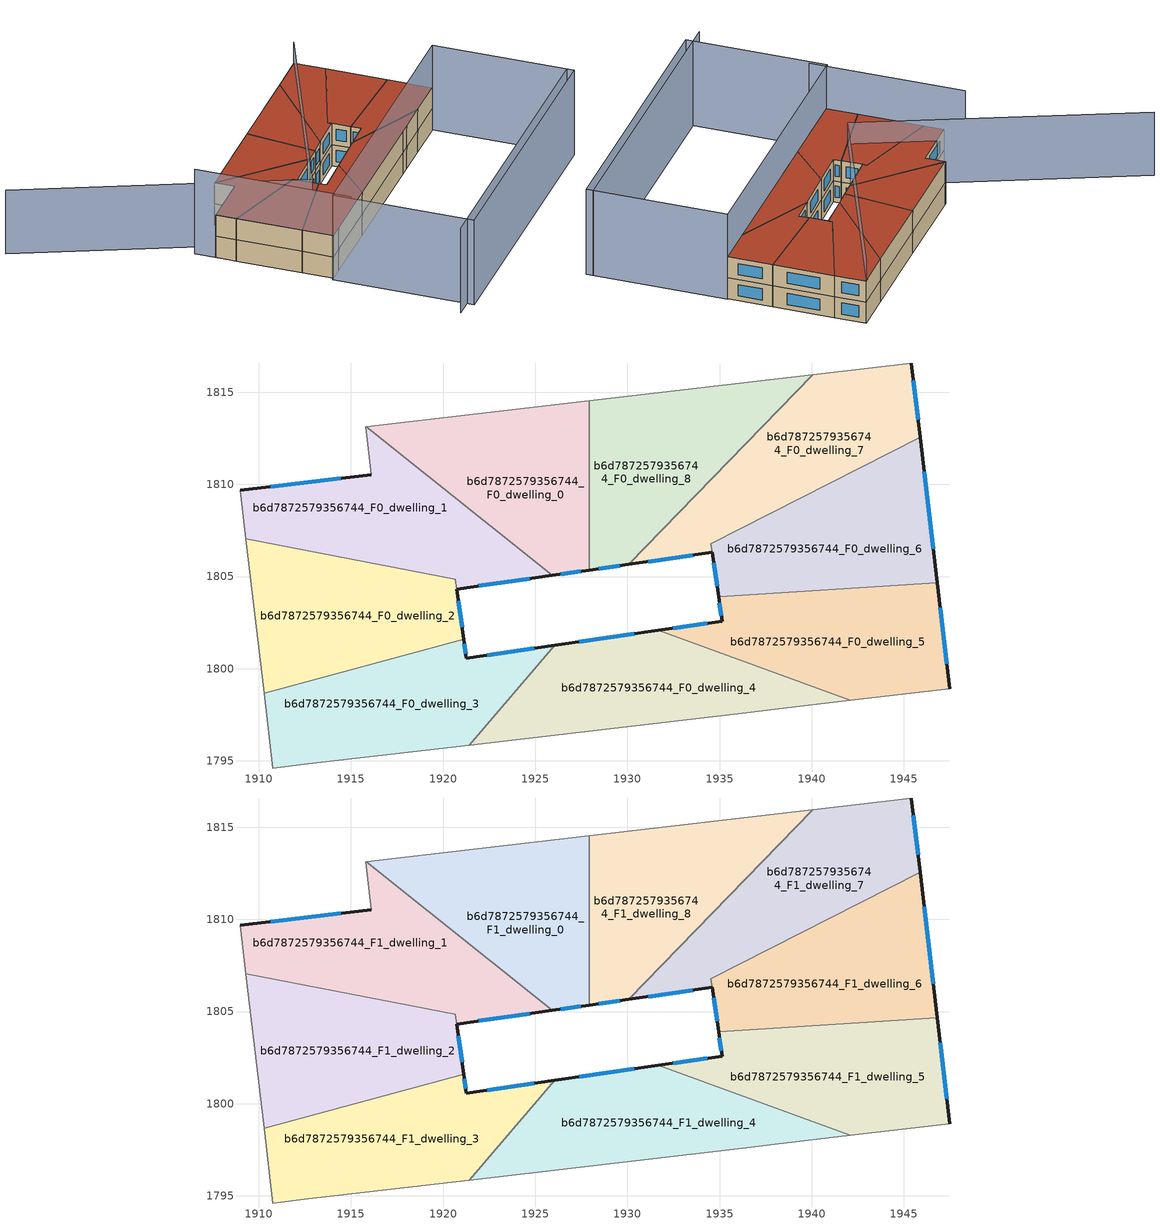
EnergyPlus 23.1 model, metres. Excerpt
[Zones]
b6d7872579356744_F0_dwelling_0
 floor ground (EU_floor_Construction): 1927.93,1814.54 1927.93,1805.35 1925.91,1805.06 1915.84,1813.12 z0
 wall outside (EU_wall_Construction): 1925.91,1805.06 1927.93,1805.35 z0:3
 wall adiabatic (EU_wall_Construction): 1927.93,1814.54 1915.84,1813.12 z0:3
 wall to b6d7872579356744_F0_dwelling_1 (EU_wall_Construction): 1915.84,1813.12 1925.91,1805.06 z0:3
 wall to b6d7872579356744_F0_dwelling_8 (EU_wall_Construction): 1927.93,1805.35 1927.93,1814.54 z0:3
 window (EU_Window_Construction): 1926.39,1805.13 1927.46,1805.28 z0.7:2.3
b6d7872579356744_F0_dwelling_1
 floor ground (EU_floor_Construction): 1925.91,1805.06 1920.73,1804.32 1920.65,1804.85 1909.31,1807.04 1909,1809.68 1916.11,1810.51 1915.8,1813.11 1915.84,1813.12 z0
 wall outside (EU_wall_Construction): 1916.11,1810.51 1909,1809.68 / 1920.73,1804.32 1925.91,1805.06 z0:3
 wall adiabatic (EU_wall_Construction): 1909,1809.68 1909.31,1807.04 / 1915.84,1813.12 1915.8,1813.11 1916.11,1810.51 z0:3
 wall to b6d7872579356744_F0_dwelling_2 (EU_wall_Construction): 1920.66,1804.85 1920.73,1804.32 / 1909.31,1807.04 1920.65,1804.85 z0:3
 window (EU_Window_Construction): 1914.44,1810.32 1910.67,1809.88 / 1921.95,1804.49 1924.7,1804.89 z0.7:2.3
b6d7872579356744_F0_dwelling_2
 floor ground (EU_floor_Construction): 1920.65,1804.85 1921.12,1801.6 1910.29,1798.67 1909.31,1807.04 z0
 wall outside (EU_wall_Construction): 1921.12,1801.6 1920.73,1804.31 z0:3
 wall adiabatic (EU_wall_Construction): 1909.31,1807.04 1910.29,1798.67 z0:3
 wall to b6d7872579356744_F0_dwelling_3 (EU_wall_Construction): 1910.29,1798.67 1921.12,1801.6 z0:3
 window (EU_Window_Construction): 1921.03,1802.24 1920.83,1803.68 z0.7:2.3
b6d7872579356744_F0_dwelling_3
 floor ground (EU_floor_Construction): 1926.07,1801.27 1921.43,1795.86 1912.68,1794.83 1910.77,1794.61 1910.29,1798.67 1921.12,1801.6 1921.27,1800.58 z0
 wall outside (EU_wall_Construction): 1926.07,1801.27 1921.27,1800.58 1921.12,1801.6 z0:3
 wall adiabatic (EU_wall_Construction): 1910.29,1798.67 1910.77,1794.61 1912.68,1794.83 1921.43,1795.86 z0:3
 wall to b6d7872579356744_F0_dwelling_4 (EU_wall_Construction): 1921.43,1795.86 1926.07,1801.27 z0:3
 window (EU_Window_Construction): 1921.24,1800.82 1921.16,1801.36 / 1924.94,1801.11 1922.4,1800.74 z0.7:2.3
b6d7872579356744_F0_dwelling_4
 floor ground (EU_floor_Construction): 1942.1,1798.28 1938,1797.8 1936.48,1797.62 1921.43,1795.86 1926.07,1801.27 1931.69,1802.08 z0
 wall outside (EU_wall_Construction): 1931.69,1802.08 1926.07,1801.27 z0:3
 wall adiabatic (EU_wall_Construction): 1921.43,1795.86 1936.48,1797.62 1938,1797.8 1942.1,1798.28 z0:3
 wall to b6d7872579356744_F0_dwelling_5 (EU_wall_Construction): 1942.1,1798.27 1931.69,1802.08 z0:3
 window (EU_Window_Construction): 1930.37,1801.89 1927.39,1801.46 z0.7:2.3
b6d7872579356744_F0_dwelling_5
 floor ground (EU_floor_Construction): 1946.81,1804.66 1947.49,1798.91 1942.1,1798.28 1931.69,1802.08 1935.14,1802.57 1934.95,1803.89 z0
 wall outside (EU_wall_Construction): 1934.95,1803.89 1935.14,1802.57 1931.69,1802.08 / 1947.49,1798.91 1946.81,1804.66 z0:3
 wall adiabatic (EU_wall_Construction): 1942.1,1798.28 1947.49,1798.91 z0:3
 wall to b6d7872579356744_F0_dwelling_6 (EU_wall_Construction): 1946.81,1804.66 1934.95,1803.89 z0:3
 window (EU_Window_Construction): 1934.33,1802.45 1932.5,1802.19 / 1934.99,1803.58 1935.1,1802.88 / 1947.33,1800.26 1946.97,1803.31 z0.7:2.3
b6d7872579356744_F0_dwelling_6
 floor ground (EU_floor_Construction): 1945.88,1812.55 1946.81,1804.66 1934.95,1803.89 1934.52,1806.79 z0
 wall outside (EU_wall_Construction): 1946.81,1804.66 1945.88,1812.55 / 1934.59,1806.3 1934.95,1803.89 z0:3
 wall to b6d7872579356744_F0_dwelling_7 (EU_wall_Construction): 1934.52,1806.79 1934.59,1806.31 / 1945.88,1812.55 1934.53,1806.79 z0:3
 window (EU_Window_Construction): 1946.59,1806.51 1946.1,1810.69 / 1934.68,1805.74 1934.86,1804.46 z0.7:2.3
b6d7872579356744_F0_dwelling_7
 floor ground (EU_floor_Construction): 1945.41,1816.58 1945.88,1812.55 1934.52,1806.79 1934.59,1806.31 1930.08,1805.66 1940.05,1815.96 z0
 wall outside (EU_wall_Construction): 1945.88,1812.55 1945.41,1816.58 / 1930.08,1805.66 1934.59,1806.31 z0:3
 wall adiabatic (EU_wall_Construction): 1945.41,1816.58 1940.05,1815.96 z0:3
 wall to b6d7872579356744_F0_dwelling_8 (EU_wall_Construction): 1940.05,1815.96 1930.08,1805.66 z0:3
 window (EU_Window_Construction): 1945.77,1813.49 1945.52,1815.64 / 1931.14,1805.81 1933.53,1806.16 z0.7:2.3
b6d7872579356744_F0_dwelling_8
 floor ground (EU_floor_Construction): 1940.05,1815.96 1930.08,1805.66 1927.93,1805.35 1927.93,1814.54 z0
 wall outside (EU_wall_Construction): 1927.93,1805.35 1930.08,1805.66 z0:3
 wall adiabatic (EU_wall_Construction): 1940.05,1815.96 1927.93,1814.54 z0:3
 window (EU_Window_Construction): 1928.44,1805.43 1929.58,1805.59 z0.7:2.3
b6d7872579356744_F1_dwelling_0
 floor to b6d7872579356744_F0_dwelling_0 (EU_floor_Construction): 1927.93,1814.54 1927.93,1805.35 1925.91,1805.06 1915.84,1813.12 z3
 wall outside (EU_wall_Construction): 1925.91,1805.06 1927.93,1805.35 z3:6
 wall adiabatic (EU_wall_Construction): 1927.93,1814.54 1915.84,1813.12 z3:6
 wall to b6d7872579356744_F1_dwelling_1 (EU_wall_Construction): 1915.84,1813.12 1925.91,1805.06 z3:6
 wall to b6d7872579356744_F1_dwelling_8 (EU_wall_Construction): 1927.93,1805.35 1927.93,1814.54 z3:6
 window (EU_Window_Construction): 1926.39,1805.13 1927.46,1805.28 z3.7:5.3
 roof outside (EU_roof_Construction): 1927.93,1805.35 1927.93,1814.54 1915.84,1813.12 1925.91,1805.06 z6
b6d7872579356744_F1_dwelling_1
 floor to b6d7872579356744_F0_dwelling_1 (EU_floor_Construction): 1925.91,1805.06 1920.73,1804.32 1920.65,1804.85 1909.31,1807.04 1909,1809.68 1916.11,1810.51 1915.8,1813.11 1915.84,1813.12 z3
 wall outside (EU_wall_Construction): 1916.11,1810.51 1909,1809.68 / 1920.73,1804.32 1925.91,1805.06 z3:6
 wall adiabatic (EU_wall_Construction): 1909,1809.68 1909.31,1807.04 / 1915.84,1813.12 1915.8,1813.11 1916.11,1810.51 z3:6
 wall to b6d7872579356744_F1_dwelling_2 (EU_wall_Construction): 1920.66,1804.85 1920.73,1804.32 / 1909.31,1807.04 1920.65,1804.85 z3:6
 window (EU_Window_Construction): 1914.44,1810.32 1910.67,1809.88 / 1921.95,1804.49 1924.7,1804.89 z3.7:5.3
 roof outside (EU_roof_Construction): 1925.91,1805.06 1915.84,1813.12 1915.8,1813.11 1916.11,1810.51 1909,1809.68 1909.31,1807.04 1920.65,1804.85 1920.73,1804.32 z6
b6d7872579356744_F1_dwelling_2
 floor to b6d7872579356744_F0_dwelling_2 (EU_floor_Construction): 1920.65,1804.85 1921.12,1801.6 1910.29,1798.67 1909.31,1807.04 z3
 wall outside (EU_wall_Construction): 1921.12,1801.6 1920.73,1804.31 z3:6
 wall adiabatic (EU_wall_Construction): 1909.31,1807.04 1910.29,1798.67 z3:6
 wall to b6d7872579356744_F1_dwelling_3 (EU_wall_Construction): 1910.29,1798.67 1921.12,1801.6 z3:6
 window (EU_Window_Construction): 1921.03,1802.24 1920.83,1803.68 z3.7:5.3
 roof outside (EU_roof_Construction): 1921.12,1801.6 1920.65,1804.85 1909.31,1807.04 1910.29,1798.67 z6
b6d7872579356744_F1_dwelling_3
 floor to b6d7872579356744_F0_dwelling_3 (EU_floor_Construction): 1926.07,1801.27 1921.43,1795.86 1912.68,1794.83 1910.77,1794.61 1910.29,1798.67 1921.12,1801.6 1921.27,1800.58 z3
 wall outside (EU_wall_Construction): 1926.07,1801.27 1921.27,1800.58 1921.12,1801.6 z3:6
 wall adiabatic (EU_wall_Construction): 1910.29,1798.67 1910.77,1794.61 1912.68,1794.83 1921.43,1795.86 z3:6
 wall to b6d7872579356744_F1_dwelling_4 (EU_wall_Construction): 1921.43,1795.86 1926.07,1801.27 z3:6
 window (EU_Window_Construction): 1921.24,1800.82 1921.16,1801.36 / 1924.94,1801.11 1922.4,1800.74 z3.7:5.3
 roof outside (EU_roof_Construction): 1921.43,1795.86 1926.07,1801.27 1921.27,1800.58 1921.12,1801.6 1910.29,1798.67 1910.77,1794.61 1912.68,1794.83 z6
b6d7872579356744_F1_dwelling_4
 floor to b6d7872579356744_F0_dwelling_4 (EU_floor_Construction): 1942.1,1798.28 1938,1797.8 1936.48,1797.62 1921.43,1795.86 1926.07,1801.27 1931.69,1802.08 z3
 wall outside (EU_wall_Construction): 1931.69,1802.08 1926.07,1801.27 z3:6
 wall adiabatic (EU_wall_Construction): 1921.43,1795.86 1936.48,1797.62 1938,1797.8 1942.1,1798.28 z3:6
 wall to b6d7872579356744_F1_dwelling_5 (EU_wall_Construction): 1942.1,1798.27 1931.69,1802.08 z3:6
 window (EU_Window_Construction): 1930.37,1801.89 1927.39,1801.46 z3.7:5.3
 roof outside (EU_roof_Construction): 1942.1,1798.28 1931.69,1802.08 1926.07,1801.27 1921.43,1795.86 1936.48,1797.62 1938,1797.8 z6
b6d7872579356744_F1_dwelling_5
 floor to b6d7872579356744_F0_dwelling_5 (EU_floor_Construction): 1946.81,1804.66 1947.49,1798.91 1942.1,1798.28 1931.69,1802.08 1935.14,1802.57 1934.95,1803.89 z3
 wall outside (EU_wall_Construction): 1934.95,1803.89 1935.14,1802.57 1931.69,1802.08 / 1947.49,1798.91 1946.81,1804.66 z3:6
 wall adiabatic (EU_wall_Construction): 1942.1,1798.28 1947.49,1798.91 z3:6
 wall to b6d7872579356744_F1_dwelling_6 (EU_wall_Construction): 1946.81,1804.66 1934.95,1803.89 z3:6
 window (EU_Window_Construction): 1934.33,1802.45 1932.5,1802.19 / 1934.99,1803.58 1935.1,1802.88 / 1947.33,1800.26 1946.97,1803.31 z3.7:5.3
 roof outside (EU_roof_Construction): 1947.49,1798.91 1946.81,1804.66 1934.95,1803.89 1935.14,1802.57 1931.69,1802.08 1942.1,1798.28 z6
b6d7872579356744_F1_dwelling_6
 floor to b6d7872579356744_F0_dwelling_6 (EU_floor_Construction): 1945.88,1812.55 1946.81,1804.66 1934.95,1803.89 1934.53,1806.79 z3
 wall outside (EU_wall_Construction): 1946.81,1804.66 1945.88,1812.55 / 1934.59,1806.3 1934.95,1803.89 z3:6
 wall to b6d7872579356744_F1_dwelling_7 (EU_wall_Construction): 1934.52,1806.79 1934.59,1806.31 / 1945.88,1812.55 1934.53,1806.79 z3:6
 window (EU_Window_Construction): 1946.59,1806.51 1946.1,1810.69 / 1934.68,1805.74 1934.86,1804.46 z3.7:5.3
 roof outside (EU_roof_Construction): 1946.81,1804.66 1945.88,1812.55 1934.53,1806.79 1934.95,1803.89 z6
b6d7872579356744_F1_dwelling_7
 floor to b6d7872579356744_F0_dwelling_7 (EU_floor_Construction): 1945.4,1816.58 1945.88,1812.55 1934.52,1806.79 1934.59,1806.31 1930.08,1805.66 1940.05,1815.96 z3
 wall outside (EU_wall_Construction): 1945.88,1812.55 1945.41,1816.58 / 1930.08,1805.66 1934.59,1806.31 z3:6
 wall adiabatic (EU_wall_Construction): 1945.41,1816.58 1940.05,1815.96 z3:6
 wall to b6d7872579356744_F1_dwelling_8 (EU_wall_Construction): 1940.05,1815.96 1930.08,1805.66 z3:6
 window (EU_Window_Construction): 1945.77,1813.49 1945.52,1815.64 / 1931.14,1805.81 1933.53,1806.16 z3.7:5.3
 roof outside (EU_roof_Construction): 1945.88,1812.55 1945.41,1816.58 1940.05,1815.96 1930.08,1805.66 1934.59,1806.31 1934.52,1806.79 z6
b6d7872579356744_F1_dwelling_8
 floor to b6d7872579356744_F0_dwelling_8 (EU_floor_Construction): 1940.05,1815.96 1930.08,1805.66 1927.93,1805.35 1927.93,1814.54 z3
 wall outside (EU_wall_Construction): 1927.93,1805.35 1930.08,1805.66 z3:6
 wall adiabatic (EU_wall_Construction): 1940.05,1815.96 1927.93,1814.54 z3:6
 window (EU_Window_Construction): 1928.44,1805.43 1929.58,1805.59 z3.7:5.3
 roof outside (EU_roof_Construction): 1930.08,1805.66 1940.05,1815.96 1927.93,1814.54 1927.93,1805.35 z6
shading: 1908.7,1812.35 1911.03,1792.45 / 1910.08,1777.14 1949.51,1781.79 / 1910.4,1794.56 1947.5,1798.91 / 1947.5,1798.91 1949.62,1780.83 / 1949.62,1780.83 1912.52,1776.48 / 1912.52,1776.48 1910.4,1794.56 z0:12; 1945.4,1816.58 1917.22,1800.6 / 1917.22,1800.6 1898.8,1833.08 z0:9
[Building]
EU S2 Campaign: North Axis=0; Terrain=City; Solar Distribution=FullExterior
[Site:Location]
Budapest.Ferenc.Liszt.Intl.AP: Latitude=47.437; Longitude=19.256; Time Zone=1; Elevation=185
[SizingPeriod:WeatherFileDays]
AnnualSizingPeriod: Begin Month=1; Begin Day of Month=1; End Month=12; End Day of Month=31; Day of Week for Start Day=Monday; Use Weather File Daylight Saving Period=No; Use Weather File Rain and Snow Indicators=No
[MATERIAL]
EU_InternalMass_Material: Roughness=MediumRough; Thickness=0.1; Conductivity=1; Density=1800; Specific Heat=900; Thermal Absorptance=0.9; Solar Absorptance=0.7; Visible Absorptance=0.7
[MATERIAL:NOMASS] Roughness=MediumRough; Thermal Absorptance=0.9; Solar Absorptance=0.7; Visible Absorptance=0.7
Name | Thermal Resistance
EU_wall_NoMass | 0.832559
EU_roof_NoMass | 1.39638
EU_floor_NoMass | 0.872794
[WINDOWMATERIAL:SIMPLEGLAZINGSYSTEM]
EU_Window_SimpleGlazing: UFactor=2.79869; Solar Heat Gain Coefficient=0.75; Visible Transmittance=0.75
[CONSTRUCTION]
EU_wall_Construction: EU_wall_NoMass
EU_roof_Construction: EU_roof_NoMass
EU_floor_Construction: EU_floor_NoMass
EU_Window_Construction: EU_Window_SimpleGlazing
EU_InternalMass_Construction: EU_InternalMass_Material
[ZONE] Type=1; Multiplier=1; Ceiling Height=autocalculate; Floor Area=autocalculate; Part of Total Floor Area=Yes
Name | Volume
b6d7872579356744_F0_dwelling_0; b6d7872579356744_F1_dwelling_0 | 195.391
b6d7872579356744_F0_dwelling_1; b6d7872579356744_F1_dwelling_1 | 196.668
b6d7872579356744_F0_dwelling_2; b6d7872579356744_F1_dwelling_2 | 194.139
b6d7872579356744_F0_dwelling_3; b6d7872579356744_F1_dwelling_3; b6d7872579356744_F1_dwelling_4 | 195.383
b6d7872579356744_F0_dwelling_4 | 195.382
b6d7872579356744_F0_dwelling_5 | 195.409
b6d7872579356744_F1_dwelling_5 | 195.41
b6d7872579356744_F0_dwelling_6 | 194.372
b6d7872579356744_F1_dwelling_6 | 194.339
b6d7872579356744_F0_dwelling_7; b6d7872579356744_F1_dwelling_7 | 196.397
b6d7872579356744_F0_dwelling_8; b6d7872579356744_F1_dwelling_8 | 195.396
[INTERNALMASS] Construction=EU_InternalMass_Construction
Name | Zone or ZoneList | Surface Area
b6d7872579356744_F0_dwelling_0_EU_InternalMass | b6d7872579356744_F0_dwelling_0 | 65.1304
b6d7872579356744_F0_dwelling_1_EU_InternalMass | b6d7872579356744_F0_dwelling_1 | 65.5569
b6d7872579356744_F0_dwelling_2_EU_InternalMass | b6d7872579356744_F0_dwelling_2 | 64.7143
b6d7872579356744_F0_dwelling_3_EU_InternalMass | b6d7872579356744_F0_dwelling_3 | 65.1276
b6d7872579356744_F0_dwelling_4_EU_InternalMass | b6d7872579356744_F0_dwelling_4 | 65.1276
b6d7872579356744_F0_dwelling_5_EU_InternalMass | b6d7872579356744_F0_dwelling_5 | 65.1366
b6d7872579356744_F0_dwelling_6_EU_InternalMass | b6d7872579356744_F0_dwelling_6 | 64.7871
b6d7872579356744_F0_dwelling_7_EU_InternalMass | b6d7872579356744_F0_dwelling_7 | 65.4649
b6d7872579356744_F0_dwelling_8_EU_InternalMass | b6d7872579356744_F0_dwelling_8 | 65.1318
b6d7872579356744_F1_dwelling_0_EU_InternalMass | b6d7872579356744_F1_dwelling_0 | 65.1304
b6d7872579356744_F1_dwelling_1_EU_InternalMass | b6d7872579356744_F1_dwelling_1 | 65.5569
b6d7872579356744_F1_dwelling_2_EU_InternalMass | b6d7872579356744_F1_dwelling_2 | 64.7143
b6d7872579356744_F1_dwelling_3_EU_InternalMass | b6d7872579356744_F1_dwelling_3 | 65.1276
b6d7872579356744_F1_dwelling_4_EU_InternalMass | b6d7872579356744_F1_dwelling_4 | 65.1276
b6d7872579356744_F1_dwelling_5_EU_InternalMass | b6d7872579356744_F1_dwelling_5 | 65.1366
b6d7872579356744_F1_dwelling_6_EU_InternalMass | b6d7872579356744_F1_dwelling_6 | 64.7871
b6d7872579356744_F1_dwelling_7_EU_InternalMass | b6d7872579356744_F1_dwelling_7 | 65.4649
b6d7872579356744_F1_dwelling_8_EU_InternalMass | b6d7872579356744_F1_dwelling_8 | 65.1318
[OTHEREQUIPMENT] Fuel Type=Electricity; Design Level Calculation Method=Watts/Area; Power per Zone Floor Area=1; Fraction Latent=0; Fraction Radiant=0; Fraction Lost=0; Carbon Dioxide Generation Rate=0; EndUse Subcategory=EU_Step8_InternalGains
Name | Zone or ZoneList or Space or SpaceList | Schedule
EU_Step8_InternalGain_b6d7872579356744_F0_dwelling_0_f000 | b6d7872579356744_F0_dwelling_0 | EU_Step8_GainSchedule_b6d7872579356744_F0_dwelling_0_f000
EU_Step8_InternalGain_b6d7872579356744_F0_dwelling_1_f000 | b6d7872579356744_F0_dwelling_1 | EU_Step8_GainSchedule_b6d7872579356744_F0_dwelling_1_f000
EU_Step8_InternalGain_b6d7872579356744_F0_dwelling_2_f000 | b6d7872579356744_F0_dwelling_2 | EU_Step8_GainSchedule_b6d7872579356744_F0_dwelling_2_f000
EU_Step8_InternalGain_b6d7872579356744_F0_dwelling_3_f000 | b6d7872579356744_F0_dwelling_3 | EU_Step8_GainSchedule_b6d7872579356744_F0_dwelling_3_f000
EU_Step8_InternalGain_b6d7872579356744_F0_dwelling_4_f000 | b6d7872579356744_F0_dwelling_4 | EU_Step8_GainSchedule_b6d7872579356744_F0_dwelling_4_f000
EU_Step8_InternalGain_b6d7872579356744_F0_dwelling_5_f000 | b6d7872579356744_F0_dwelling_5 | EU_Step8_GainSchedule_b6d7872579356744_F0_dwelling_5_f000
EU_Step8_InternalGain_b6d7872579356744_F0_dwelling_6_f000 | b6d7872579356744_F0_dwelling_6 | EU_Step8_GainSchedule_b6d7872579356744_F0_dwelling_6_f000
EU_Step8_InternalGain_b6d7872579356744_F0_dwelling_7_f000 | b6d7872579356744_F0_dwelling_7 | EU_Step8_GainSchedule_b6d7872579356744_F0_dwelling_7_f000
EU_Step8_InternalGain_b6d7872579356744_F0_dwelling_8_f000 | b6d7872579356744_F0_dwelling_8 | EU_Step8_GainSchedule_b6d7872579356744_F0_dwelling_8_f000
EU_Step8_InternalGain_b6d7872579356744_F1_dwelling_0_f000 | b6d7872579356744_F1_dwelling_0 | EU_Step8_GainSchedule_b6d7872579356744_F1_dwelling_0_f000
EU_Step8_InternalGain_b6d7872579356744_F1_dwelling_1_f000 | b6d7872579356744_F1_dwelling_1 | EU_Step8_GainSchedule_b6d7872579356744_F1_dwelling_1_f000
EU_Step8_InternalGain_b6d7872579356744_F1_dwelling_2_f000 | b6d7872579356744_F1_dwelling_2 | EU_Step8_GainSchedule_b6d7872579356744_F1_dwelling_2_f000
EU_Step8_InternalGain_b6d7872579356744_F1_dwelling_3_f000 | b6d7872579356744_F1_dwelling_3 | EU_Step8_GainSchedule_b6d7872579356744_F1_dwelling_3_f000
EU_Step8_InternalGain_b6d7872579356744_F1_dwelling_4_f000 | b6d7872579356744_F1_dwelling_4 | EU_Step8_GainSchedule_b6d7872579356744_F1_dwelling_4_f000
EU_Step8_InternalGain_b6d7872579356744_F1_dwelling_5_f000 | b6d7872579356744_F1_dwelling_5 | EU_Step8_GainSchedule_b6d7872579356744_F1_dwelling_5_f000
EU_Step8_InternalGain_b6d7872579356744_F1_dwelling_6_f000 | b6d7872579356744_F1_dwelling_6 | EU_Step8_GainSchedule_b6d7872579356744_F1_dwelling_6_f000
EU_Step8_InternalGain_b6d7872579356744_F1_dwelling_7_f000 | b6d7872579356744_F1_dwelling_7 | EU_Step8_GainSchedule_b6d7872579356744_F1_dwelling_7_f000
EU_Step8_InternalGain_b6d7872579356744_F1_dwelling_8_f000 | b6d7872579356744_F1_dwelling_8 | EU_Step8_GainSchedule_b6d7872579356744_F1_dwelling_8_f000
[ZONEVENTILATION:DESIGNFLOWRATE] Schedule=EU_AlwaysOn; Design Flow Rate Calculation Method=AirChanges/Hour; Air Changes per Hour=0.475469; Ventilation Type=Natural; Fan Pressure Rise=0; Fan Total Efficiency=1; Constant Term Coefficient=1; Temperature Term Coefficient=0; Velocity Term Coefficient=0; Velocity Squared Term Coefficient=0; Minimum Indoor Temperature=-100; Maximum Indoor Temperature=100; Delta Temperature=-100; Minimum Outdoor Temperature=-100; Maximum Outdoor Temperature=100; Maximum Wind Speed=40
Name | Zone or ZoneList or Space or SpaceList
EU_ConstantAir_b6d7872579356744_F0_dwelling_0 | b6d7872579356744_F0_dwelling_0
EU_ConstantAir_b6d7872579356744_F0_dwelling_1 | b6d7872579356744_F0_dwelling_1
EU_ConstantAir_b6d7872579356744_F0_dwelling_2 | b6d7872579356744_F0_dwelling_2
EU_ConstantAir_b6d7872579356744_F0_dwelling_3 | b6d7872579356744_F0_dwelling_3
EU_ConstantAir_b6d7872579356744_F0_dwelling_4 | b6d7872579356744_F0_dwelling_4
EU_ConstantAir_b6d7872579356744_F0_dwelling_5 | b6d7872579356744_F0_dwelling_5
EU_ConstantAir_b6d7872579356744_F0_dwelling_6 | b6d7872579356744_F0_dwelling_6
EU_ConstantAir_b6d7872579356744_F0_dwelling_7 | b6d7872579356744_F0_dwelling_7
EU_ConstantAir_b6d7872579356744_F0_dwelling_8 | b6d7872579356744_F0_dwelling_8
EU_ConstantAir_b6d7872579356744_F1_dwelling_0 | b6d7872579356744_F1_dwelling_0
EU_ConstantAir_b6d7872579356744_F1_dwelling_1 | b6d7872579356744_F1_dwelling_1
EU_ConstantAir_b6d7872579356744_F1_dwelling_2 | b6d7872579356744_F1_dwelling_2
EU_ConstantAir_b6d7872579356744_F1_dwelling_3 | b6d7872579356744_F1_dwelling_3
EU_ConstantAir_b6d7872579356744_F1_dwelling_4 | b6d7872579356744_F1_dwelling_4
EU_ConstantAir_b6d7872579356744_F1_dwelling_5 | b6d7872579356744_F1_dwelling_5
EU_ConstantAir_b6d7872579356744_F1_dwelling_6 | b6d7872579356744_F1_dwelling_6
EU_ConstantAir_b6d7872579356744_F1_dwelling_7 | b6d7872579356744_F1_dwelling_7
EU_ConstantAir_b6d7872579356744_F1_dwelling_8 | b6d7872579356744_F1_dwelling_8
[HVACTEMPLATE:THERMOSTAT] Constant Heating Setpoint=20; Constant Cooling Setpoint=50
EU_HeatOnly_b6d7872579356744_F0_dwelling_0; EU_HeatOnly_b6d7872579356744_F0_dwelling_1; EU_HeatOnly_b6d7872579356744_F0_dwelling_2; EU_HeatOnly_b6d7872579356744_F0_dwelling_3; EU_HeatOnly_b6d7872579356744_F0_dwelling_4; EU_HeatOnly_b6d7872579356744_F0_dwelling_5; EU_HeatOnly_b6d7872579356744_F0_dwelling_6; EU_HeatOnly_b6d7872579356744_F0_dwelling_7; EU_HeatOnly_b6d7872579356744_F0_dwelling_8; EU_HeatOnly_b6d7872579356744_F1_dwelling_0; EU_HeatOnly_b6d7872579356744_F1_dwelling_1; EU_HeatOnly_b6d7872579356744_F1_dwelling_2; EU_HeatOnly_b6d7872579356744_F1_dwelling_3; EU_HeatOnly_b6d7872579356744_F1_dwelling_4; EU_HeatOnly_b6d7872579356744_F1_dwelling_5; EU_HeatOnly_b6d7872579356744_F1_dwelling_6; EU_HeatOnly_b6d7872579356744_F1_dwelling_7; EU_HeatOnly_b6d7872579356744_F1_dwelling_8
[HVACTEMPLATE:ZONE:IDEALLOADSAIRSYSTEM] System Availability Schedule=EU_AlwaysOn; Maximum Heating Supply Air Temperature=50; Minimum Cooling Supply Air Temperature=13; Maximum Heating Supply Air Humidity Ratio=0.0156; Minimum Cooling Supply Air Humidity Ratio=0.0077; Heating Limit=NoLimit; Cooling Limit=NoLimit; Heating Availability Schedule=EU_AlwaysOn; Cooling Availability Schedule=EU_CoolingOff; Dehumidification Control Type=ConstantSensibleHeatRatio; Cooling Sensible Heat Ratio=0.7; Dehumidification Setpoint=60; Humidification Control Type=None; Humidification Setpoint=30; Outdoor Air Method=None; Outdoor Air Flow Rate per Person=0.00944; Outdoor Air Flow Rate per Zone Floor Area=0; Outdoor Air Flow Rate per Zone=0; Demand Controlled Ventilation Type=None; Outdoor Air Economizer Type=NoEconomizer; Heat Recovery Type=None; Sensible Heat Recovery Effectiveness=0.7; Latent Heat Recovery Effectiveness=0.65
Name | Template Thermostat
b6d7872579356744_F0_dwelling_0 | EU_HeatOnly_b6d7872579356744_F0_dwelling_0
b6d7872579356744_F0_dwelling_1 | EU_HeatOnly_b6d7872579356744_F0_dwelling_1
b6d7872579356744_F0_dwelling_2 | EU_HeatOnly_b6d7872579356744_F0_dwelling_2
b6d7872579356744_F0_dwelling_3 | EU_HeatOnly_b6d7872579356744_F0_dwelling_3
b6d7872579356744_F0_dwelling_4 | EU_HeatOnly_b6d7872579356744_F0_dwelling_4
b6d7872579356744_F0_dwelling_5 | EU_HeatOnly_b6d7872579356744_F0_dwelling_5
b6d7872579356744_F0_dwelling_6 | EU_HeatOnly_b6d7872579356744_F0_dwelling_6
b6d7872579356744_F0_dwelling_7 | EU_HeatOnly_b6d7872579356744_F0_dwelling_7
b6d7872579356744_F0_dwelling_8 | EU_HeatOnly_b6d7872579356744_F0_dwelling_8
b6d7872579356744_F1_dwelling_0 | EU_HeatOnly_b6d7872579356744_F1_dwelling_0
b6d7872579356744_F1_dwelling_1 | EU_HeatOnly_b6d7872579356744_F1_dwelling_1
b6d7872579356744_F1_dwelling_2 | EU_HeatOnly_b6d7872579356744_F1_dwelling_2
b6d7872579356744_F1_dwelling_3 | EU_HeatOnly_b6d7872579356744_F1_dwelling_3
b6d7872579356744_F1_dwelling_4 | EU_HeatOnly_b6d7872579356744_F1_dwelling_4
b6d7872579356744_F1_dwelling_5 | EU_HeatOnly_b6d7872579356744_F1_dwelling_5
b6d7872579356744_F1_dwelling_6 | EU_HeatOnly_b6d7872579356744_F1_dwelling_6
b6d7872579356744_F1_dwelling_7 | EU_HeatOnly_b6d7872579356744_F1_dwelling_7
b6d7872579356744_F1_dwelling_8 | EU_HeatOnly_b6d7872579356744_F1_dwelling_8
[SIZING:ZONE] Zone Cooling Design Supply Air Temperature Input Method=SupplyAirTemperature; Zone Cooling Design Supply Air Temperature=13; Zone Heating Design Supply Air Temperature Input Method=SupplyAirTemperature; Zone Heating Design Supply Air Temperature=50; Zone Cooling Design Supply Air Humidity Ratio=0.008; Zone Heating Design Supply Air Humidity Ratio=0.008; Cooling Design Air Flow Method=DesignDay; Cooling Design Air Flow Rate=0; Cooling Minimum Air Flow per Zone Floor Area=0.000762; Cooling Minimum Air Flow=0; Cooling Minimum Air Flow Fraction=0.2; Heating Design Air Flow Method=DesignDay; Heating Design Air Flow Rate=0; Heating Maximum Air Flow per Zone Floor Area=0.002032; Heating Maximum Air Flow=0.141576; Heating Maximum Air Flow Fraction=0.3; Account for Dedicated Outdoor Air System=No; Dedicated Outdoor Air System Control Strategy=NeutralSupplyAir; Dedicated Outdoor Air Low Setpoint Temperature for Design=autosize; Dedicated Outdoor Air High Setpoint Temperature for Design=autosize; Zone Load Sizing Method=Sensible Load Only No Latent Load; Zone Latent Cooling Design Supply Air Humidity Ratio Input Method=HumidityRatioDifference; Zone Cooling Design Supply Air Humidity Ratio Difference=0.005; Zone Latent Heating Design Supply Air Humidity Ratio Input Method=HumidityRatioDifference; Zone Humidification Design Supply Air Humidity Ratio Difference=0.005
b6d7872579356744_F0_dwelling_0; b6d7872579356744_F0_dwelling_1; b6d7872579356744_F0_dwelling_2; b6d7872579356744_F0_dwelling_3; b6d7872579356744_F0_dwelling_4; b6d7872579356744_F0_dwelling_5; b6d7872579356744_F0_dwelling_6; b6d7872579356744_F0_dwelling_7; b6d7872579356744_F0_dwelling_8; b6d7872579356744_F1_dwelling_0; b6d7872579356744_F1_dwelling_1; b6d7872579356744_F1_dwelling_2; b6d7872579356744_F1_dwelling_3; b6d7872579356744_F1_dwelling_4; b6d7872579356744_F1_dwelling_5; b6d7872579356744_F1_dwelling_6; b6d7872579356744_F1_dwelling_7; b6d7872579356744_F1_dwelling_8
[SCHEDULE:CONSTANT]
Name | Hourly Value
EU_AlwaysOn | 1
EU_CoolingOff | 0
[SCHEDULE:FILE] Column Number=1; Rows to Skip at Top=0; Number of Hours of Data=8760; Column Separator=Comma; Interpolate to Timestep=No; Minutes per Item=60; Adjust Schedule for Daylight Savings=Yes
Name | File
EU_Step8_GainSchedule_b6d7872579356744_F0_dwelling_0_f000 | ../../schedules/b6d7872579356744/b6d7872579356744_F0_dwelling_0_f000_gain.csv
EU_Step8_GainSchedule_b6d7872579356744_F0_dwelling_1_f000 | ../../schedules/b6d7872579356744/b6d7872579356744_F0_dwelling_1_f000_gain.csv
EU_Step8_GainSchedule_b6d7872579356744_F0_dwelling_2_f000 | ../../schedules/b6d7872579356744/b6d7872579356744_F0_dwelling_2_f000_gain.csv
EU_Step8_GainSchedule_b6d7872579356744_F0_dwelling_3_f000 | ../../schedules/b6d7872579356744/b6d7872579356744_F0_dwelling_3_f000_gain.csv
EU_Step8_GainSchedule_b6d7872579356744_F0_dwelling_4_f000 | ../../schedules/b6d7872579356744/b6d7872579356744_F0_dwelling_4_f000_gain.csv
EU_Step8_GainSchedule_b6d7872579356744_F0_dwelling_5_f000 | ../../schedules/b6d7872579356744/b6d7872579356744_F0_dwelling_5_f000_gain.csv
EU_Step8_GainSchedule_b6d7872579356744_F0_dwelling_6_f000 | ../../schedules/b6d7872579356744/b6d7872579356744_F0_dwelling_6_f000_gain.csv
EU_Step8_GainSchedule_b6d7872579356744_F0_dwelling_7_f000 | ../../schedules/b6d7872579356744/b6d7872579356744_F0_dwelling_7_f000_gain.csv
EU_Step8_GainSchedule_b6d7872579356744_F0_dwelling_8_f000 | ../../schedules/b6d7872579356744/b6d7872579356744_F0_dwelling_8_f000_gain.csv
EU_Step8_GainSchedule_b6d7872579356744_F1_dwelling_0_f000 | ../../schedules/b6d7872579356744/b6d7872579356744_F1_dwelling_0_f000_gain.csv
EU_Step8_GainSchedule_b6d7872579356744_F1_dwelling_1_f000 | ../../schedules/b6d7872579356744/b6d7872579356744_F1_dwelling_1_f000_gain.csv
EU_Step8_GainSchedule_b6d7872579356744_F1_dwelling_2_f000 | ../../schedules/b6d7872579356744/b6d7872579356744_F1_dwelling_2_f000_gain.csv
EU_Step8_GainSchedule_b6d7872579356744_F1_dwelling_3_f000 | ../../schedules/b6d7872579356744/b6d7872579356744_F1_dwelling_3_f000_gain.csv
EU_Step8_GainSchedule_b6d7872579356744_F1_dwelling_4_f000 | ../../schedules/b6d7872579356744/b6d7872579356744_F1_dwelling_4_f000_gain.csv
EU_Step8_GainSchedule_b6d7872579356744_F1_dwelling_5_f000 | ../../schedules/b6d7872579356744/b6d7872579356744_F1_dwelling_5_f000_gain.csv
EU_Step8_GainSchedule_b6d7872579356744_F1_dwelling_6_f000 | ../../schedules/b6d7872579356744/b6d7872579356744_F1_dwelling_6_f000_gain.csv
EU_Step8_GainSchedule_b6d7872579356744_F1_dwelling_7_f000 | ../../schedules/b6d7872579356744/b6d7872579356744_F1_dwelling_7_f000_gain.csv
EU_Step8_GainSchedule_b6d7872579356744_F1_dwelling_8_f000 | ../../schedules/b6d7872579356744/b6d7872579356744_F1_dwelling_8_f000_gain.csv
